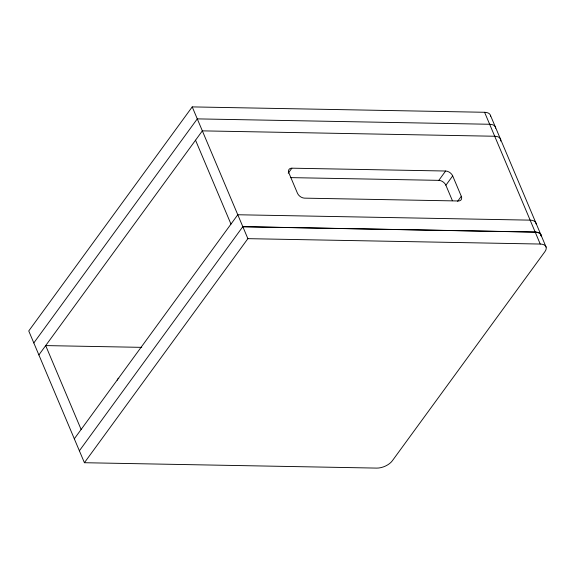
<?xml version="1.0" encoding="UTF-8"?>
<svg xmlns="http://www.w3.org/2000/svg" width="575" height="575" viewBox="0 0 575 575"><rect width="100%" height="100%" fill="white"/><g stroke="black" fill="none" stroke-linecap="round" stroke-linejoin="round"><path stroke-width="0.86" d="M192.222 106.9L28.75 330.956L84.41 462.717L376.769 468.1A12.154 6.275 -22.9 0 0 392.301 460.819L544.877 251.699A12.154 6.275 -22.9 0 0 540.241 244.044L484.588 112.283L192.222 106.9L247.882 238.661L84.41 462.717M33.81 342.944L197.283 118.881L489.648 124.265A12.154 6.275 -22.9 0 1 495.657 128.16M38.877 354.926L202.35 130.863L494.708 136.246A12.154 6.275 -22.9 0 1 500.66 141.033M74.312 438.811L237.784 214.755L530.143 220.139A12.154 6.275 -22.9 0 1 536.152 224.034M79.372 450.8L242.815 226.672L535.181 232.056A12.154 6.275 -22.9 0 1 541.19 235.951M288.219 173.212L291.884 168.188L445.625 171.019A6.081 3.946 36.1 0 1 452.69 175.9L461.301 196.276A6.081 3.946 36.1 0 1 458.282 200.977L304.542 198.145A6.081 3.946 36.1 0 1 297.476 193.257L288.866 172.888A6.081 3.946 36.1 0 1 291.884 168.188M290.433 177.618L438.818 180.356L445.625 171.019M452.424 200.725L445.884 185.236L452.69 175.9M457.628 201.3L461.301 196.276M242.844 226.737L535.21 232.12A12.154 6.275 -22.9 0 1 541.212 236.016M247.882 238.661L540.241 244.044M141.716 347.357L45.684 345.589L81.118 429.475M490.453 115.352L546.113 247.113M195.536 140.199L230.97 224.085M484.588 112.283A12.154 6.275 -22.9 0 1 490.59 116.179M117.243 380.204A6.081 3.946 36.1 0 1 118.824 378.213M438.818 180.356A6.081 3.946 36.1 0 1 445.884 185.236"/></g></svg>
